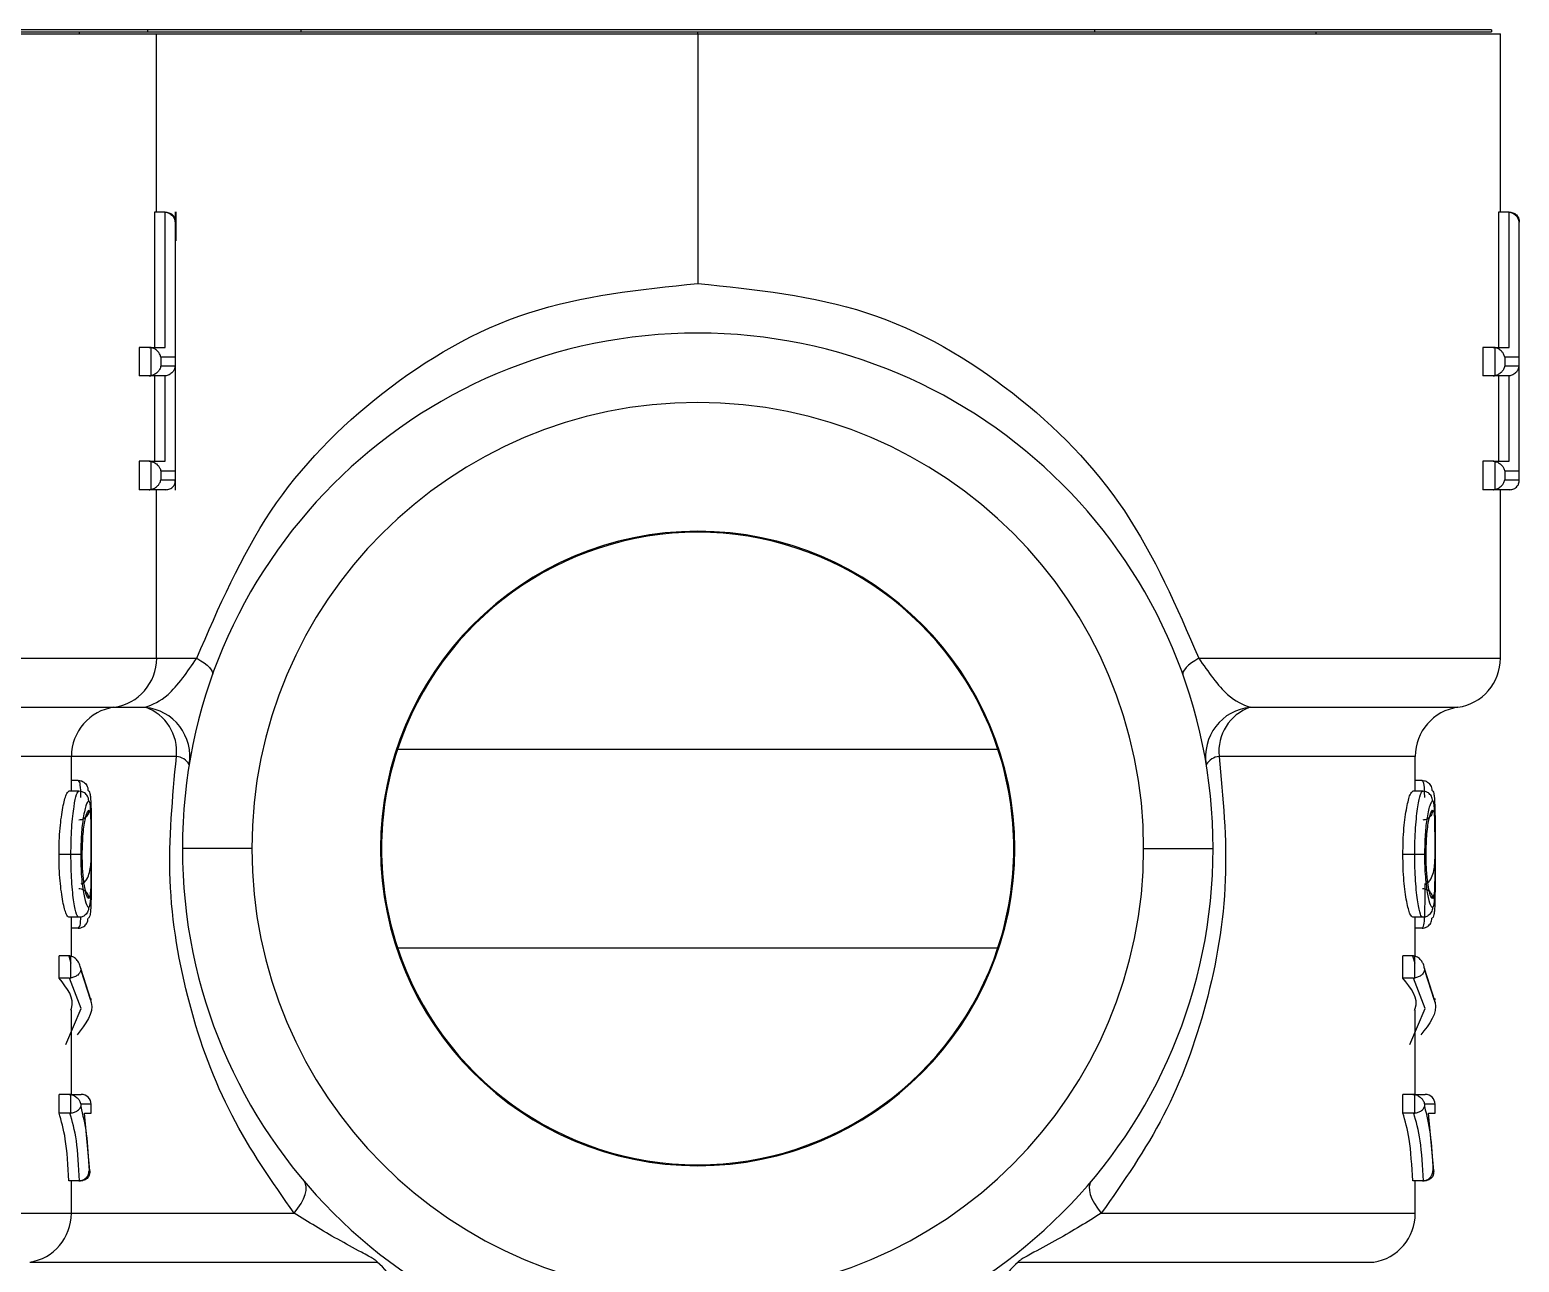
# Model space of a CAD drawing. Header units: centimetres. Extents: x -13594 to 4017, y -3206 to 1780.
# Drawn here: x -7183.06 to -7163.23, y -1836.42 to -1820.01 of the extents above; entities that cross this region are included whole.
import ezdxf

# ---------------------------------------------------------------- set-up
doc = ezdxf.new("R2010")
doc.units = ezdxf.units.CM

msp = doc.modelspace()

# ---------------------------------------------------------------- linework, layer by layer
at = {"color": 7, "linetype": 'Continuous', "lineweight": 25}
for p, q in [((-7192.057, -1820.062), (-7181.369, -1820.062)), ((-7181.49, -1820.009), (-7186.774, -1820.009)), ((-7186.774, -1820.035), (-7181.49, -1820.035)), ((-7182.398, -1820.035), (-7182.398, -1820.062)), ((-7179.447, -1820.009), (-7181.49, -1820.009)), ((-7181.49, -1820.009), (-7181.49, -1820.035)), ((-7181.49, -1820.035), (-7179.447, -1820.035)), ((-7181.369, -1822.437), (-7181.369, -1820.062)), ((-7181.369, -1820.062), (-7174.164, -1820.062)), ((-7179.447, -1820.009), (-7179.447, -1820.035)), ((-7168.88, -1820.009), (-7179.447, -1820.009)), ((-7179.447, -1820.035), (-7168.88, -1820.035)), ((-7174.164, -1820.062), (-7174.164, -1820.035)), ((-7174.164, -1820.062), (-7174.164, -1823.387)), ((-7174.164, -1820.062), (-7163.475, -1820.062)), ((-7168.88, -1820.009), (-7168.88, -1820.035)), ((-7163.596, -1820.009), (-7168.88, -1820.009)), ((-7168.88, -1820.035), (-7163.596, -1820.035)), ((-7165.929, -1820.062), (-7165.929, -1820.035)), ((-7163.596, -1820.009), (-7163.596, -1820.035)), ((-7163.475, -1822.437), (-7163.475, -1820.062)), ((-7181.396, -1822.437), (-7181.396, -1824.237)), ((-7181.263, -1822.437), (-7181.396, -1822.437)), ((-7181.263, -1822.437), (-7181.245, -1822.437)), ((-7181.255, -1824.237), (-7181.255, -1822.437)), ((-7181.241, -1822.437), (-7181.238, -1822.437)), ((-7181.123, -1822.569), (-7181.123, -1824.369)), ((-7181.119, -1822.569), (-7181.123, -1822.569)), ((-7181.119, -1826.136), (-7181.119, -1822.434)), ((-7181.119, -1826), (-7181.119, -1822.569)), ((-7181.109, -1822.82), (-7181.109, -1822.434)), ((-7163.502, -1822.437), (-7163.502, -1824.237)), ((-7163.369, -1822.437), (-7163.502, -1822.437)), ((-7163.369, -1822.437), (-7163.351, -1822.437)), ((-7163.361, -1824.237), (-7163.361, -1822.437)), ((-7163.348, -1822.437), (-7163.344, -1822.437)), ((-7163.229, -1822.569), (-7163.229, -1824.369)), ((-7163.225, -1822.569), (-7163.229, -1822.569)), ((-7163.225, -1826), (-7163.225, -1822.569)), ((-7181.603, -1824.237), (-7181.603, -1824.616)), ((-7181.468, -1824.237), (-7181.603, -1824.237)), ((-7181.468, -1824.237), (-7181.263, -1824.237)), ((-7181.441, -1824.613), (-7181.441, -1824.24)), ((-7163.709, -1824.237), (-7163.709, -1824.616)), ((-7163.574, -1824.237), (-7163.709, -1824.237)), ((-7163.574, -1824.237), (-7163.369, -1824.237)), ((-7163.547, -1824.613), (-7163.547, -1824.24)), ((-7181.312, -1824.369), (-7181.312, -1824.484)), ((-7181.123, -1824.369), (-7181.312, -1824.369)), ((-7181.312, -1824.484), (-7181.123, -1824.484)), ((-7181.123, -1824.484), (-7181.123, -1825.885)), ((-7163.418, -1824.369), (-7163.418, -1824.484)), ((-7163.229, -1824.369), (-7163.418, -1824.369)), ((-7163.418, -1824.484), (-7163.229, -1824.484)), ((-7163.229, -1824.484), (-7163.229, -1825.885)), ((-7181.468, -1824.616), (-7181.603, -1824.616)), ((-7181.263, -1824.616), (-7181.468, -1824.616)), ((-7181.396, -1824.616), (-7181.396, -1825.753)), ((-7181.255, -1825.753), (-7181.255, -1824.616)), ((-7163.574, -1824.616), (-7163.709, -1824.616)), ((-7163.369, -1824.616), (-7163.574, -1824.616)), ((-7163.502, -1824.616), (-7163.502, -1825.753)), ((-7163.361, -1825.753), (-7163.361, -1824.616)), ((-7181.603, -1825.753), (-7181.603, -1826.132)), ((-7181.468, -1825.753), (-7181.603, -1825.753)), ((-7181.468, -1825.753), (-7181.263, -1825.753)), ((-7181.441, -1826.129), (-7181.441, -1825.756)), ((-7163.709, -1825.753), (-7163.709, -1826.132)), ((-7163.574, -1825.753), (-7163.709, -1825.753)), ((-7163.574, -1825.753), (-7163.369, -1825.753)), ((-7163.547, -1826.129), (-7163.547, -1825.756)), ((-7181.312, -1825.885), (-7181.312, -1826)), ((-7181.123, -1825.885), (-7181.312, -1825.885)), ((-7163.229, -1825.885), (-7163.418, -1825.885)), ((-7163.418, -1825.885), (-7163.418, -1826)), ((-7181.468, -1826.132), (-7181.603, -1826.132)), ((-7181.245, -1826.132), (-7181.468, -1826.132)), ((-7181.369, -1828.375), (-7181.369, -1826.132)), ((-7181.312, -1826), (-7181.119, -1826)), ((-7181.246, -1826.136), (-7181.246, -1826.132)), ((-7163.574, -1826.132), (-7163.709, -1826.132)), ((-7163.351, -1826.132), (-7163.574, -1826.132)), ((-7163.475, -1828.375), (-7163.475, -1826.132)), ((-7163.418, -1826), (-7163.225, -1826)), ((-7163.352, -1826.136), (-7163.352, -1826.132)), ((-7174.164, -1826.699), (-7174.164, -1826.686)), ((-7185.387, -1828.375), (-7181.369, -1828.375)), ((-7181.369, -1828.375), (-7180.834, -1828.375)), ((-7167.493, -1828.375), (-7163.475, -1828.375)), ((-7184.704, -1829.029), (-7181.936, -1829.029)), ((-7181.936, -1829.029), (-7181.517, -1829.029)), ((-7166.81, -1829.029), (-7164.042, -1829.029)), ((-7182.503, -1829.682), (-7185.116, -1829.682)), ((-7182.503, -1830.146), (-7182.503, -1829.682)), ((-7181.105, -1829.682), (-7182.503, -1829.682)), ((-7170.166, -1829.589), (-7178.161, -1829.589)), ((-7164.61, -1829.682), (-7167.222, -1829.682)), ((-7164.61, -1830.146), (-7164.61, -1829.682)), ((-7182.414, -1830.002), (-7182.503, -1830.002)), ((-7164.52, -1830.002), (-7164.61, -1830.002)), ((-7182.404, -1830.146), (-7182.536, -1830.146)), ((-7164.511, -1830.146), (-7164.643, -1830.146)), ((-7182.24, -1831.105), (-7182.24, -1830.824)), ((-7180.102, -1830.909), (-7181.026, -1830.909)), ((-7168.225, -1830.909), (-7167.302, -1830.909)), ((-7164.346, -1831.105), (-7164.346, -1830.824)), ((-7182.51, -1830.989), (-7182.668, -1830.989)), ((-7164.616, -1830.989), (-7164.774, -1830.989)), ((-7182.406, -1831.825), (-7182.538, -1831.825)), ((-7182.503, -1832.344), (-7182.503, -1831.825)), ((-7164.512, -1831.825), (-7164.644, -1831.825)), ((-7164.61, -1832.344), (-7164.61, -1831.825)), ((-7182.413, -1831.969), (-7182.503, -1831.969)), ((-7164.519, -1831.969), (-7164.61, -1831.969)), ((-7178.161, -1832.229), (-7170.166, -1832.229)), ((-7182.668, -1832.634), (-7182.668, -1832.339)), ((-7182.539, -1832.339), (-7182.668, -1832.339)), ((-7182.539, -1832.339), (-7182.51, -1832.433)), ((-7182.51, -1832.632), (-7182.51, -1832.342)), ((-7164.774, -1832.634), (-7164.774, -1832.339)), ((-7164.645, -1832.339), (-7164.774, -1832.339)), ((-7164.645, -1832.339), (-7164.616, -1832.433)), ((-7164.616, -1832.632), (-7164.616, -1832.342)), ((-7182.528, -1832.634), (-7182.668, -1832.634)), ((-7182.372, -1833.04), (-7182.528, -1832.634)), ((-7182.24, -1832.936), (-7182.38, -1832.507)), ((-7182.38, -1832.507), (-7182.38, -1832.53)), ((-7182.38, -1832.53), (-7182.251, -1832.927)), ((-7164.634, -1832.634), (-7164.774, -1832.634)), ((-7164.478, -1833.04), (-7164.634, -1832.634)), ((-7164.347, -1832.936), (-7164.486, -1832.507)), ((-7164.486, -1832.507), (-7164.486, -1832.53)), ((-7164.486, -1832.53), (-7164.357, -1832.927)), ((-7182.576, -1833.517), (-7182.372, -1833.04)), ((-7182.503, -1834.182), (-7182.503, -1833.063)), ((-7182.24, -1832.927), (-7182.24, -1832.904)), ((-7164.682, -1833.517), (-7164.478, -1833.04)), ((-7164.61, -1834.182), (-7164.61, -1833.063)), ((-7164.346, -1832.927), (-7164.346, -1832.904)), ((-7182.668, -1834.43), (-7182.668, -1834.182)), ((-7182.533, -1834.182), (-7182.668, -1834.182)), ((-7182.533, -1834.182), (-7182.372, -1834.182)), ((-7182.51, -1834.43), (-7182.51, -1834.184)), ((-7164.774, -1834.43), (-7164.774, -1834.182)), ((-7164.64, -1834.182), (-7164.774, -1834.182)), ((-7164.64, -1834.182), (-7164.478, -1834.182)), ((-7164.616, -1834.43), (-7164.616, -1834.184)), ((-7182.524, -1834.43), (-7182.668, -1834.43)), ((-7182.38, -1834.314), (-7182.38, -1834.345)), ((-7182.24, -1834.314), (-7182.38, -1834.314)), ((-7182.258, -1835.201), (-7182.328, -1834.433)), ((-7182.328, -1834.433), (-7182.24, -1834.433)), ((-7182.24, -1834.433), (-7182.24, -1834.314)), ((-7164.63, -1834.43), (-7164.774, -1834.43)), ((-7164.486, -1834.314), (-7164.486, -1834.345)), ((-7164.346, -1834.314), (-7164.486, -1834.314)), ((-7164.364, -1835.201), (-7164.435, -1834.433)), ((-7164.435, -1834.433), (-7164.346, -1834.433)), ((-7164.346, -1834.433), (-7164.346, -1834.314)), ((-7182.267, -1835.201), (-7182.258, -1835.201)), ((-7174.164, -1835.132), (-7174.164, -1835.118)), ((-7164.374, -1835.201), (-7164.364, -1835.201)), ((-7182.405, -1835.333), (-7182.537, -1835.333)), ((-7182.503, -1835.765), (-7182.503, -1835.333)), ((-7182.379, -1835.333), (-7182.405, -1835.333)), ((-7164.511, -1835.333), (-7164.644, -1835.333)), ((-7164.61, -1835.765), (-7164.61, -1835.333)), ((-7164.485, -1835.333), (-7164.511, -1835.333)), ((-7186.684, -1835.765), (-7182.503, -1835.765)), ((-7182.503, -1835.765), (-7179.537, -1835.765)), ((-7168.791, -1835.765), (-7164.61, -1835.765)), ((-7183.058, -1836.416), (-7178.432, -1836.416)), ((-7169.895, -1836.416), (-7165.164, -1836.416))]:
    msp.add_line(p, q, dxfattribs=at).dxf.unprotected_set("ltscale", 0)
at = {"color": 7, "linetype": 'Continuous', "lineweight": 25, "flags": 128}
for points in [[(-7180.834, -1828.375), (-7180.782, -1828.408), (-7180.736, -1828.439), (-7180.697, -1828.47), (-7180.666, -1828.5), (-7180.643, -1828.528), (-7180.628, -1828.554), (-7180.622, -1828.577), (-7180.625, -1828.598)], [(-7167.493, -1828.375), (-7167.545, -1828.408), (-7167.591, -1828.439), (-7167.63, -1828.47), (-7167.661, -1828.5), (-7167.684, -1828.528), (-7167.699, -1828.554), (-7167.705, -1828.577), (-7167.703, -1828.598)], [(-7179.537, -1835.765), (-7179.487, -1835.699), (-7179.445, -1835.634), (-7179.413, -1835.572), (-7179.39, -1835.513), (-7179.378, -1835.46), (-7179.376, -1835.412), (-7179.385, -1835.372), (-7179.404, -1835.339)], [(-7168.923, -1835.339), (-7168.942, -1835.372), (-7168.951, -1835.412), (-7168.949, -1835.46), (-7168.937, -1835.513), (-7168.914, -1835.572), (-7168.882, -1835.634), (-7168.84, -1835.699), (-7168.791, -1835.765)]]:
    msp.add_lwpolyline(points, dxfattribs=at).dxf.unprotected_set("ltscale", 0)
at = {"color": 7, "linetype": 'Continuous', "lineweight": 25}
for centre, radius, start, end in [((-7174.164, -1830.909), 6.862, 0, 180), ((-7174.164, -1830.909), 5.938, 0, 180), ((-7174.164, -1830.909), 4.223, 0, 180), ((-7174.164, -1830.909), 4.21, 18.2691, 161.7309), ((-7182.028, -1828.375), 0.66, 278.0478, 0), ((-7164.135, -1828.375), 0.66, 278.0478, 0), ((-7181.844, -1829.682), 0.66, 98.0478, 180), ((-7181.584, -1829.684), 0.658, 350.7563, 84.24), ((-7181.728, -1829.618), 0.626, 354.1909, 70.3183), ((-7166.744, -1829.684), 0.658, 95.76, 189.2437), ((-7166.599, -1829.618), 0.626, 109.6817, 185.8091), ((-7163.95, -1829.682), 0.66, 98.0478, 180), ((-7181.131, -1829.914), 0.233, 32.1942, 83.6021), ((-7174.164, -1830.909), 4.21, 161.7309, 180), ((-7174.164, -1830.909), 4.21, 0, 18.2691), ((-7167.196, -1829.914), 0.233, 96.3979, 147.8058), ((-7174.164, -1830.909), 6.862, 180, 0), ((-7174.164, -1830.909), 5.938, 180, 0), ((-7174.164, -1830.909), 4.223, 180, 0), ((-7174.164, -1830.909), 4.21, 180, 198.2691), ((-7174.164, -1830.909), 4.21, 341.7309, 0), ((-7174.164, -1830.909), 4.21, 198.2691, 341.7309), ((-7182.372, -1834.314), 0.132, 0, 90), ((-7164.478, -1834.314), 0.132, 0, 90), ((-7183.163, -1835.765), 0.66, 279.2069, 0), ((-7165.269, -1835.765), 0.66, 279.2069, 0), ((-7178.857, -1836.967), 0.696, 351.6743, 52.2805), ((-7169.47, -1836.967), 0.696, 127.7195, 188.3257)]:
    msp.add_arc(centre, radius, start, end, dxfattribs=at).dxf.unprotected_set("ltscale", 0)
for points, knots in [([(-7181.255, -1822.437), (-7181.256, -1822.437), (-7181.259, -1822.437), (-7181.262, -1822.437), (-7181.263, -1822.437)], [0, 0, 0, 0, 0.56, 1, 1, 1, 1]), ([(-7181.255, -1822.437), (-7181.246, -1822.438), (-7181.228, -1822.441), (-7181.202, -1822.451), (-7181.177, -1822.466), (-7181.153, -1822.489), (-7181.131, -1822.523), (-7181.126, -1822.552), (-7181.123, -1822.569)], [0, 0, 0, 0, 0.1075429, 0.2248363, 0.3550501, 0.5005458, 0.7038945, 1, 1, 1, 1]), ([(-7181.245, -1822.437), (-7181.236, -1822.438), (-7181.217, -1822.439), (-7181.19, -1822.449), (-7181.165, -1822.463), (-7181.142, -1822.486), (-7181.122, -1822.522), (-7181.12, -1822.552), (-7181.119, -1822.569)], [0, 0, 0, 0, 0.1086474, 0.2259958, 0.3558105, 0.5008896, 0.7038738, 1, 1, 1, 1]), ([(-7163.361, -1822.437), (-7163.363, -1822.437), (-7163.365, -1822.437), (-7163.368, -1822.437), (-7163.369, -1822.437)], [0, 0, 0, 0, 0.56, 1, 1, 1, 1]), ([(-7163.361, -1822.437), (-7163.352, -1822.438), (-7163.334, -1822.441), (-7163.308, -1822.451), (-7163.283, -1822.466), (-7163.26, -1822.489), (-7163.237, -1822.523), (-7163.232, -1822.552), (-7163.229, -1822.569)], [0, 0, 0, 0, 0.107543, 0.224836, 0.35505, 0.500546, 0.703894, 1, 1, 1, 1]), ([(-7163.351, -1822.437), (-7163.342, -1822.438), (-7163.323, -1822.439), (-7163.296, -1822.449), (-7163.272, -1822.463), (-7163.249, -1822.486), (-7163.228, -1822.522), (-7163.227, -1822.552), (-7163.225, -1822.569)], [0, 0, 0, 0, 0.108647, 0.225996, 0.355811, 0.50089, 0.703874, 1, 1, 1, 1]), ([(-7180.834, -1828.375), (-7180.541, -1827.697), (-7179.955, -1826.339), (-7178.428, -1824.779), (-7176.476, -1823.625), (-7174.934, -1823.466), (-7174.164, -1823.387)], [0, 0, 0, 0, 0.249988, 0.500272, 0.750508, 1, 1, 1, 1]), ([(-7174.164, -1823.387), (-7173.394, -1823.466), (-7171.853, -1823.624), (-7169.902, -1824.777), (-7168.374, -1826.336), (-7167.787, -1827.695), (-7167.493, -1828.375)], [0, 0, 0, 0, 0.249286, 0.499382, 0.749414, 1, 1, 1, 1]), ([(-7181.441, -1824.24), (-7181.446, -1824.239), (-7181.455, -1824.237), (-7181.464, -1824.237), (-7181.468, -1824.237)], [0, 0, 0, 0, 0.5599992, 1, 1, 1, 1]), ([(-7181.312, -1824.369), (-7181.316, -1824.354), (-7181.324, -1824.327), (-7181.352, -1824.288), (-7181.384, -1824.262), (-7181.417, -1824.246), (-7181.433, -1824.242), (-7181.441, -1824.24)], [0, 0, 0, 0, 0.295371, 0.499597, 0.774806, 0.892854, 1, 1, 1, 1]), ([(-7181.263, -1824.237), (-7181.262, -1824.237), (-7181.259, -1824.237), (-7181.256, -1824.237), (-7181.255, -1824.237)], [0, 0, 0, 0, 0.56, 1, 1, 1, 1]), ([(-7163.547, -1824.24), (-7163.552, -1824.239), (-7163.561, -1824.237), (-7163.57, -1824.237), (-7163.574, -1824.237)], [0, 0, 0, 0, 0.5599992, 1, 1, 1, 1]), ([(-7163.418, -1824.369), (-7163.423, -1824.354), (-7163.431, -1824.327), (-7163.459, -1824.288), (-7163.49, -1824.262), (-7163.523, -1824.246), (-7163.54, -1824.242), (-7163.547, -1824.24)], [0, 0, 0, 0, 0.295371, 0.499597, 0.774806, 0.892854, 1, 1, 1, 1]), ([(-7163.369, -1824.237), (-7163.368, -1824.237), (-7163.365, -1824.237), (-7163.362, -1824.237), (-7163.361, -1824.237)], [0, 0, 0, 0, 0.56, 1, 1, 1, 1]), ([(-7181.312, -1824.484), (-7181.316, -1824.5), (-7181.324, -1824.527), (-7181.352, -1824.565), (-7181.384, -1824.591), (-7181.417, -1824.607), (-7181.433, -1824.612), (-7181.441, -1824.613)], [0, 0, 0, 0, 0.2954575, 0.4995995, 0.7751071, 0.8930658, 1, 1, 1, 1]), ([(-7181.123, -1824.484), (-7181.126, -1824.501), (-7181.131, -1824.53), (-7181.153, -1824.564), (-7181.177, -1824.587), (-7181.202, -1824.602), (-7181.228, -1824.612), (-7181.246, -1824.615), (-7181.255, -1824.616)], [0, 0, 0, 0, 0.295986, 0.499482, 0.644676, 0.774811, 0.892205, 1, 1, 1, 1]), ([(-7163.418, -1824.484), (-7163.423, -1824.5), (-7163.43, -1824.527), (-7163.459, -1824.565), (-7163.49, -1824.591), (-7163.523, -1824.607), (-7163.54, -1824.612), (-7163.547, -1824.613)], [0, 0, 0, 0, 0.295457, 0.499599, 0.775107, 0.893066, 1, 1, 1, 1]), ([(-7163.229, -1824.484), (-7163.232, -1824.501), (-7163.237, -1824.53), (-7163.26, -1824.564), (-7163.283, -1824.587), (-7163.308, -1824.602), (-7163.334, -1824.612), (-7163.352, -1824.615), (-7163.361, -1824.616)], [0, 0, 0, 0, 0.295986, 0.499482, 0.644676, 0.774811, 0.892205, 1, 1, 1, 1]), ([(-7181.468, -1824.616), (-7181.463, -1824.616), (-7181.454, -1824.616), (-7181.445, -1824.614), (-7181.441, -1824.613)], [0, 0, 0, 0, 0.560001, 1, 1, 1, 1]), ([(-7181.255, -1824.616), (-7181.256, -1824.616), (-7181.259, -1824.616), (-7181.262, -1824.616), (-7181.263, -1824.616)], [0, 0, 0, 0, 0.56, 1, 1, 1, 1]), ([(-7163.574, -1824.616), (-7163.569, -1824.616), (-7163.56, -1824.616), (-7163.551, -1824.614), (-7163.547, -1824.613)], [0, 0, 0, 0, 0.560001, 1, 1, 1, 1]), ([(-7163.361, -1824.616), (-7163.363, -1824.616), (-7163.365, -1824.616), (-7163.368, -1824.616), (-7163.369, -1824.616)], [0, 0, 0, 0, 0.56, 1, 1, 1, 1]), ([(-7181.441, -1825.756), (-7181.446, -1825.755), (-7181.455, -1825.753), (-7181.464, -1825.753), (-7181.468, -1825.753)], [0, 0, 0, 0, 0.559999, 1, 1, 1, 1]), ([(-7181.441, -1825.756), (-7181.433, -1825.758), (-7181.417, -1825.762), (-7181.384, -1825.778), (-7181.352, -1825.804), (-7181.324, -1825.843), (-7181.316, -1825.869), (-7181.312, -1825.885)], [0, 0, 0, 0, 0.106922, 0.224875, 0.500391, 0.704501, 1, 1, 1, 1]), ([(-7181.263, -1825.753), (-7181.262, -1825.753), (-7181.259, -1825.753), (-7181.256, -1825.753), (-7181.255, -1825.753)], [0, 0, 0, 0, 0.56, 1, 1, 1, 1]), ([(-7163.547, -1825.756), (-7163.552, -1825.755), (-7163.561, -1825.753), (-7163.57, -1825.753), (-7163.574, -1825.753)], [0, 0, 0, 0, 0.559999, 1, 1, 1, 1]), ([(-7163.547, -1825.756), (-7163.54, -1825.758), (-7163.523, -1825.762), (-7163.49, -1825.778), (-7163.459, -1825.804), (-7163.43, -1825.843), (-7163.423, -1825.869), (-7163.418, -1825.885)], [0, 0, 0, 0, 0.1069216, 0.2248747, 0.5003909, 0.704501, 1, 1, 1, 1]), ([(-7163.369, -1825.753), (-7163.368, -1825.753), (-7163.365, -1825.753), (-7163.362, -1825.753), (-7163.361, -1825.753)], [0, 0, 0, 0, 0.56, 1, 1, 1, 1]), ([(-7181.468, -1826.132), (-7181.463, -1826.132), (-7181.454, -1826.132), (-7181.445, -1826.13), (-7181.441, -1826.129)], [0, 0, 0, 0, 0.5600014, 1, 1, 1, 1]), ([(-7181.441, -1826.129), (-7181.433, -1826.127), (-7181.417, -1826.123), (-7181.384, -1826.107), (-7181.352, -1826.081), (-7181.324, -1826.042), (-7181.316, -1826.016), (-7181.312, -1826)], [0, 0, 0, 0, 0.107134, 0.225175, 0.500393, 0.704588, 1, 1, 1, 1]), ([(-7181.245, -1826.132), (-7181.236, -1826.131), (-7181.217, -1826.13), (-7181.19, -1826.121), (-7181.165, -1826.106), (-7181.142, -1826.083), (-7181.122, -1826.048), (-7181.12, -1826.018), (-7181.119, -1826)], [0, 0, 0, 0, 0.108385, 0.225624, 0.35551, 0.50089, 0.703767, 1, 1, 1, 1]), ([(-7163.574, -1826.132), (-7163.569, -1826.132), (-7163.56, -1826.132), (-7163.551, -1826.13), (-7163.547, -1826.129)], [0, 0, 0, 0, 0.560001, 1, 1, 1, 1]), ([(-7163.547, -1826.129), (-7163.54, -1826.127), (-7163.523, -1826.123), (-7163.49, -1826.107), (-7163.459, -1826.081), (-7163.431, -1826.042), (-7163.423, -1826.016), (-7163.418, -1826)], [0, 0, 0, 0, 0.107134, 0.225175, 0.500393, 0.704588, 1, 1, 1, 1]), ([(-7163.351, -1826.132), (-7163.342, -1826.131), (-7163.323, -1826.13), (-7163.296, -1826.121), (-7163.272, -1826.106), (-7163.249, -1826.083), (-7163.228, -1826.048), (-7163.227, -1826.018), (-7163.225, -1826)], [0, 0, 0, 0, 0.108385, 0.2256245, 0.35551, 0.5008898, 0.7037672, 1, 1, 1, 1]), ([(-7181.517, -1829.029), (-7181.421, -1828.992), (-7181.272, -1828.934), (-7181.041, -1828.673), (-7180.898, -1828.468), (-7180.834, -1828.375)], [0, 0, 0, 0, 0.4997991, 0.7736173, 1, 1, 1, 1]), ([(-7167.493, -1828.375), (-7167.429, -1828.468), (-7167.286, -1828.673), (-7167.055, -1828.934), (-7166.906, -1828.992), (-7166.81, -1829.029)], [0, 0, 0, 0, 0.226549, 0.500623, 1, 1, 1, 1]), ([(-7179.537, -1835.765), (-7179.831, -1835.344), (-7180.421, -1834.5), (-7180.974, -1832.997), (-7181.262, -1831.345), (-7181.157, -1830.232), (-7181.105, -1829.682)], [0, 0, 0, 0, 0.249649, 0.499889, 0.752858, 1, 1, 1, 1]), ([(-7167.222, -1829.682), (-7167.17, -1830.231), (-7167.065, -1831.343), (-7167.353, -1832.994), (-7167.905, -1834.498), (-7168.495, -1835.343), (-7168.791, -1835.765)], [0, 0, 0, 0, 0.246903, 0.499607, 0.749783, 1, 1, 1, 1]), ([(-7182.414, -1830.002), (-7182.403, -1830.003), (-7182.376, -1830.005), (-7182.343, -1830.021), (-7182.316, -1830.044), (-7182.298, -1830.07), (-7182.285, -1830.1), (-7182.283, -1830.123), (-7182.283, -1830.134)], [0, 0, 0, 0, 0.1591203, 0.3856641, 0.524485, 0.676706, 0.837345, 1, 1, 1, 1]), ([(-7182.377, -1830.231), (-7182.378, -1830.196), (-7182.38, -1830.092), (-7182.391, -1830.019), (-7182.407, -1830.008), (-7182.414, -1830.002)], [0, 0, 0, 0, 0.2078268, 0.6152948, 1, 1, 1, 1]), ([(-7164.52, -1830.002), (-7164.509, -1830.003), (-7164.483, -1830.005), (-7164.449, -1830.021), (-7164.422, -1830.044), (-7164.404, -1830.07), (-7164.391, -1830.1), (-7164.39, -1830.123), (-7164.389, -1830.134)], [0, 0, 0, 0, 0.15912, 0.385664, 0.524485, 0.676706, 0.837345, 1, 1, 1, 1]), ([(-7164.483, -1830.231), (-7164.484, -1830.196), (-7164.487, -1830.092), (-7164.497, -1830.019), (-7164.513, -1830.008), (-7164.52, -1830.002)], [0, 0, 0, 0, 0.207827, 0.615295, 1, 1, 1, 1]), ([(-7182.668, -1830.989), (-7182.667, -1830.929), (-7182.666, -1830.809), (-7182.655, -1830.637), (-7182.638, -1830.485), (-7182.61, -1830.317), (-7182.571, -1830.17), (-7182.548, -1830.154), (-7182.536, -1830.146)], [0, 0, 0, 0, 0.1251704, 0.2506356, 0.3726898, 0.5005168, 0.7495273, 1, 1, 1, 1]), ([(-7182.51, -1830.989), (-7182.509, -1830.93), (-7182.508, -1830.808), (-7182.5, -1830.631), (-7182.486, -1830.475), (-7182.464, -1830.307), (-7182.433, -1830.168), (-7182.413, -1830.153), (-7182.404, -1830.146)], [0, 0, 0, 0, 0.123539, 0.254629, 0.384903, 0.511976, 0.761123, 1, 1, 1, 1]), ([(-7182.273, -1830.278), (-7182.273, -1830.267), (-7182.275, -1830.244), (-7182.288, -1830.213), (-7182.306, -1830.188), (-7182.333, -1830.165), (-7182.367, -1830.149), (-7182.393, -1830.147), (-7182.404, -1830.146)], [0, 0, 0, 0, 0.163543, 0.324905, 0.477575, 0.616521, 0.842422, 1, 1, 1, 1]), ([(-7182.273, -1830.278), (-7182.283, -1830.286), (-7182.305, -1830.301), (-7182.344, -1830.47), (-7182.375, -1830.713), (-7182.378, -1830.897), (-7182.38, -1830.989)], [0, 0, 0, 0, 0.28021, 0.559393, 0.779634, 1, 1, 1, 1]), ([(-7182.283, -1830.134), (-7182.273, -1830.14), (-7182.259, -1830.15), (-7182.249, -1830.231), (-7182.243, -1830.323), (-7182.241, -1830.446), (-7182.24, -1830.545), (-7182.24, -1830.606), (-7182.24, -1830.634), (-7182.24, -1830.738), (-7182.24, -1830.834), (-7182.24, -1830.91)], [0, 0, 0, 0, 0.248201, 0.374718, 0.497622, 0.621035, 0.747751, 0.750057, 0.767744, 0.81645, 1, 1, 1, 1]), ([(-7182.24, -1830.91), (-7182.24, -1830.74), (-7182.24, -1830.528), (-7182.248, -1830.362), (-7182.254, -1830.31), (-7182.262, -1830.282), (-7182.269, -1830.279), (-7182.273, -1830.278)], [0, 0, 0, 0, 0.500673, 0.623829, 0.750238, 0.874331, 1, 1, 1, 1]), ([(-7164.774, -1830.989), (-7164.773, -1830.929), (-7164.772, -1830.809), (-7164.761, -1830.637), (-7164.744, -1830.485), (-7164.716, -1830.317), (-7164.677, -1830.17), (-7164.654, -1830.154), (-7164.643, -1830.146)], [0, 0, 0, 0, 0.1251704, 0.2506356, 0.3726898, 0.5005168, 0.7495273, 1, 1, 1, 1]), ([(-7164.616, -1830.989), (-7164.616, -1830.93), (-7164.615, -1830.808), (-7164.606, -1830.631), (-7164.592, -1830.475), (-7164.57, -1830.307), (-7164.539, -1830.168), (-7164.52, -1830.153), (-7164.51, -1830.146)], [0, 0, 0, 0, 0.123539, 0.254629, 0.384903, 0.511976, 0.761123, 1, 1, 1, 1]), ([(-7164.379, -1830.278), (-7164.38, -1830.267), (-7164.381, -1830.244), (-7164.394, -1830.213), (-7164.412, -1830.188), (-7164.439, -1830.165), (-7164.473, -1830.149), (-7164.499, -1830.147), (-7164.51, -1830.146)], [0, 0, 0, 0, 0.1635433, 0.324905, 0.4775745, 0.616521, 0.8424225, 1, 1, 1, 1]), ([(-7164.379, -1830.278), (-7164.39, -1830.286), (-7164.411, -1830.301), (-7164.451, -1830.47), (-7164.481, -1830.713), (-7164.484, -1830.897), (-7164.486, -1830.989)], [0, 0, 0, 0, 0.28021, 0.559393, 0.779634, 1, 1, 1, 1]), ([(-7164.389, -1830.134), (-7164.379, -1830.14), (-7164.365, -1830.15), (-7164.355, -1830.231), (-7164.35, -1830.323), (-7164.347, -1830.446), (-7164.346, -1830.545), (-7164.346, -1830.606), (-7164.346, -1830.634), (-7164.346, -1830.738), (-7164.346, -1830.834), (-7164.346, -1830.91)], [0, 0, 0, 0, 0.248201, 0.374718, 0.497622, 0.621035, 0.747751, 0.750057, 0.767744, 0.81645, 1, 1, 1, 1]), ([(-7164.346, -1830.91), (-7164.346, -1830.74), (-7164.347, -1830.528), (-7164.354, -1830.362), (-7164.36, -1830.31), (-7164.368, -1830.282), (-7164.375, -1830.279), (-7164.379, -1830.278)], [0, 0, 0, 0, 0.500673, 0.623829, 0.750238, 0.874331, 1, 1, 1, 1]), ([(-7182.273, -1830.398), (-7182.273, -1830.409), (-7182.275, -1830.431), (-7182.288, -1830.462), (-7182.306, -1830.487), (-7182.333, -1830.511), (-7182.366, -1830.527), (-7182.393, -1830.529), (-7182.404, -1830.53)], [0, 0, 0, 0, 0.1622, 0.322447, 0.474412, 0.613149, 0.840028, 1, 1, 1, 1]), ([(-7182.36, -1830.987), (-7182.357, -1830.891), (-7182.351, -1830.697), (-7182.311, -1830.449), (-7182.287, -1830.417), (-7182.273, -1830.398)], [0, 0, 0, 0, 0.27921, 0.560362, 1, 1, 1, 1]), ([(-7182.273, -1830.398), (-7182.266, -1830.405), (-7182.252, -1830.419), (-7182.243, -1830.56), (-7182.24, -1830.757), (-7182.24, -1830.908), (-7182.24, -1830.983)], [0, 0, 0, 0, 0.280523, 0.559901, 0.780257, 1, 1, 1, 1]), ([(-7164.379, -1830.398), (-7164.38, -1830.409), (-7164.381, -1830.431), (-7164.394, -1830.462), (-7164.412, -1830.487), (-7164.439, -1830.511), (-7164.472, -1830.527), (-7164.499, -1830.529), (-7164.51, -1830.53)], [0, 0, 0, 0, 0.1622, 0.322447, 0.474412, 0.613149, 0.840028, 1, 1, 1, 1]), ([(-7164.466, -1830.987), (-7164.463, -1830.891), (-7164.458, -1830.697), (-7164.418, -1830.449), (-7164.393, -1830.417), (-7164.379, -1830.398)], [0, 0, 0, 0, 0.27921, 0.560362, 1, 1, 1, 1]), ([(-7164.379, -1830.398), (-7164.372, -1830.405), (-7164.358, -1830.419), (-7164.349, -1830.56), (-7164.346, -1830.757), (-7164.346, -1830.908), (-7164.346, -1830.983)], [0, 0, 0, 0, 0.280523, 0.559901, 0.780257, 1, 1, 1, 1]), ([(-7182.538, -1831.825), (-7182.549, -1831.818), (-7182.572, -1831.803), (-7182.61, -1831.658), (-7182.638, -1831.491), (-7182.655, -1831.34), (-7182.666, -1831.17), (-7182.667, -1831.05), (-7182.668, -1830.989)], [0, 0, 0, 0, 0.247651, 0.497085, 0.62517, 0.74789, 0.873374, 1, 1, 1, 1]), ([(-7182.405, -1831.825), (-7182.415, -1831.818), (-7182.435, -1831.804), (-7182.465, -1831.666), (-7182.487, -1831.498), (-7182.5, -1831.343), (-7182.509, -1831.168), (-7182.509, -1831.048), (-7182.51, -1830.989)], [0, 0, 0, 0, 0.238516, 0.488984, 0.615972, 0.746637, 0.876582, 1, 1, 1, 1]), ([(-7182.38, -1830.989), (-7182.382, -1830.989), (-7182.387, -1830.989), (-7182.402, -1830.989), (-7182.42, -1830.99), (-7182.446, -1830.99), (-7182.476, -1830.99), (-7182.5, -1830.989), (-7182.51, -1830.989)], [0, 0, 0, 0, 0.165329, 0.326168, 0.477257, 0.614674, 0.84005, 1, 1, 1, 1]), ([(-7182.38, -1830.989), (-7182.379, -1831.041), (-7182.378, -1831.143), (-7182.37, -1831.288), (-7182.356, -1831.417), (-7182.334, -1831.556), (-7182.302, -1831.675), (-7182.283, -1831.687), (-7182.274, -1831.693)], [0, 0, 0, 0, 0.125631, 0.250202, 0.371941, 0.500785, 0.749514, 1, 1, 1, 1]), ([(-7182.373, -1831.377), (-7182.366, -1831.376), (-7182.352, -1831.374), (-7182.323, -1831.355), (-7182.288, -1831.307), (-7182.249, -1831.197), (-7182.243, -1831.099), (-7182.24, -1831.035)], [0, 0, 0, 0, 0.052238, 0.108589, 0.254002, 0.503704, 1, 1, 1, 1]), ([(-7182.275, -1831.574), (-7182.284, -1831.566), (-7182.301, -1831.55), (-7182.332, -1831.408), (-7182.355, -1831.213), (-7182.358, -1831.063), (-7182.36, -1830.987)], [0, 0, 0, 0, 0.280463, 0.560062, 0.780535, 1, 1, 1, 1]), ([(-7182.24, -1831.035), (-7182.24, -1831.114), (-7182.24, -1831.215), (-7182.24, -1831.321), (-7182.24, -1831.348), (-7182.24, -1831.356), (-7182.24, -1831.358), (-7182.24, -1831.413), (-7182.241, -1831.517), (-7182.243, -1831.64), (-7182.247, -1831.73), (-7182.257, -1831.817), (-7182.271, -1831.829), (-7182.281, -1831.837)], [0, 0, 0, 0, 0.186224, 0.234389, 0.247235, 0.250849, 0.251953, 0.252589, 0.379528, 0.502399, 0.612605, 0.729647, 1, 1, 1, 1]), ([(-7182.24, -1830.983), (-7182.24, -1831.081), (-7182.24, -1831.277), (-7182.246, -1831.528), (-7182.264, -1831.556), (-7182.275, -1831.574)], [0, 0, 0, 0, 0.279542, 0.560378, 1, 1, 1, 1]), ([(-7182.274, -1831.693), (-7182.266, -1831.688), (-7182.25, -1831.676), (-7182.24, -1831.44), (-7182.24, -1831.189), (-7182.24, -1831.035)], [0, 0, 0, 0, 0.28025, 0.558673, 1, 1, 1, 1]), ([(-7164.644, -1831.825), (-7164.655, -1831.818), (-7164.678, -1831.803), (-7164.717, -1831.658), (-7164.744, -1831.491), (-7164.761, -1831.34), (-7164.772, -1831.17), (-7164.773, -1831.05), (-7164.774, -1830.989)], [0, 0, 0, 0, 0.247651, 0.497085, 0.62517, 0.74789, 0.873374, 1, 1, 1, 1]), ([(-7164.511, -1831.825), (-7164.521, -1831.818), (-7164.541, -1831.804), (-7164.571, -1831.666), (-7164.593, -1831.498), (-7164.606, -1831.343), (-7164.615, -1831.168), (-7164.616, -1831.048), (-7164.616, -1830.989)], [0, 0, 0, 0, 0.238516, 0.488984, 0.615972, 0.746637, 0.876582, 1, 1, 1, 1]), ([(-7164.486, -1830.989), (-7164.488, -1830.989), (-7164.493, -1830.989), (-7164.508, -1830.989), (-7164.527, -1830.99), (-7164.552, -1830.99), (-7164.583, -1830.99), (-7164.606, -1830.989), (-7164.616, -1830.989)], [0, 0, 0, 0, 0.165329, 0.326168, 0.477257, 0.614674, 0.84005, 1, 1, 1, 1]), ([(-7164.486, -1830.989), (-7164.486, -1831.041), (-7164.485, -1831.143), (-7164.476, -1831.288), (-7164.462, -1831.417), (-7164.44, -1831.556), (-7164.409, -1831.675), (-7164.39, -1831.687), (-7164.38, -1831.693)], [0, 0, 0, 0, 0.1256311, 0.2502015, 0.371941, 0.5007846, 0.7495141, 1, 1, 1, 1]), ([(-7164.479, -1831.377), (-7164.472, -1831.376), (-7164.458, -1831.374), (-7164.43, -1831.355), (-7164.394, -1831.307), (-7164.355, -1831.197), (-7164.349, -1831.099), (-7164.346, -1831.035)], [0, 0, 0, 0, 0.052238, 0.108589, 0.254002, 0.503704, 1, 1, 1, 1]), ([(-7164.381, -1831.574), (-7164.39, -1831.566), (-7164.408, -1831.55), (-7164.438, -1831.408), (-7164.462, -1831.213), (-7164.465, -1831.063), (-7164.466, -1830.987)], [0, 0, 0, 0, 0.280463, 0.560062, 0.780535, 1, 1, 1, 1]), ([(-7164.346, -1831.035), (-7164.346, -1831.114), (-7164.346, -1831.215), (-7164.346, -1831.321), (-7164.346, -1831.348), (-7164.346, -1831.356), (-7164.346, -1831.358), (-7164.346, -1831.413), (-7164.347, -1831.517), (-7164.349, -1831.64), (-7164.353, -1831.73), (-7164.363, -1831.817), (-7164.378, -1831.829), (-7164.388, -1831.837)], [0, 0, 0, 0, 0.186224, 0.234389, 0.247235, 0.250849, 0.251953, 0.252589, 0.379528, 0.502399, 0.612605, 0.729647, 1, 1, 1, 1]), ([(-7164.346, -1830.983), (-7164.346, -1831.081), (-7164.347, -1831.277), (-7164.352, -1831.528), (-7164.37, -1831.556), (-7164.381, -1831.574)], [0, 0, 0, 0, 0.279542, 0.560378, 1, 1, 1, 1]), ([(-7164.38, -1831.693), (-7164.372, -1831.688), (-7164.357, -1831.676), (-7164.346, -1831.44), (-7164.346, -1831.189), (-7164.346, -1831.035)], [0, 0, 0, 0, 0.28025, 0.558673, 1, 1, 1, 1]), ([(-7182.406, -1831.442), (-7182.395, -1831.442), (-7182.368, -1831.444), (-7182.335, -1831.461), (-7182.308, -1831.484), (-7182.29, -1831.51), (-7182.277, -1831.54), (-7182.276, -1831.562), (-7182.275, -1831.574)], [0, 0, 0, 0, 0.160874, 0.388134, 0.526803, 0.678509, 0.838331, 1, 1, 1, 1]), ([(-7164.519, -1831.969), (-7164.512, -1831.965), (-7164.497, -1831.956), (-7164.485, -1831.857), (-7164.479, -1831.663), (-7164.478, -1831.472), (-7164.478, -1831.376)], [0, 0, 0, 0, 0.237494, 0.485685, 0.743332, 1, 1, 1, 1]), ([(-7164.512, -1831.442), (-7164.501, -1831.442), (-7164.474, -1831.444), (-7164.441, -1831.461), (-7164.414, -1831.484), (-7164.396, -1831.51), (-7164.383, -1831.54), (-7164.382, -1831.562), (-7164.381, -1831.574)], [0, 0, 0, 0, 0.160874, 0.388134, 0.526803, 0.678509, 0.838331, 1, 1, 1, 1]), ([(-7182.274, -1831.693), (-7182.275, -1831.705), (-7182.276, -1831.727), (-7182.289, -1831.758), (-7182.307, -1831.783), (-7182.334, -1831.807), (-7182.368, -1831.823), (-7182.394, -1831.825), (-7182.405, -1831.825)], [0, 0, 0, 0, 0.162896, 0.323741, 0.476101, 0.614973, 0.841354, 1, 1, 1, 1]), ([(-7164.38, -1831.693), (-7164.381, -1831.705), (-7164.382, -1831.727), (-7164.395, -1831.758), (-7164.413, -1831.783), (-7164.44, -1831.807), (-7164.474, -1831.823), (-7164.5, -1831.825), (-7164.511, -1831.825)], [0, 0, 0, 0, 0.162896, 0.323741, 0.476101, 0.614973, 0.841354, 1, 1, 1, 1]), ([(-7182.413, -1831.969), (-7182.406, -1831.963), (-7182.391, -1831.951), (-7182.381, -1831.901), (-7182.379, -1831.829), (-7182.379, -1831.822)], [0, 0, 0, 0, 0.462084, 0.944978, 1, 1, 1, 1]), ([(-7182.413, -1831.969), (-7182.402, -1831.969), (-7182.375, -1831.967), (-7182.342, -1831.951), (-7182.315, -1831.927), (-7182.297, -1831.902), (-7182.284, -1831.871), (-7182.282, -1831.849), (-7182.281, -1831.837)], [0, 0, 0, 0, 0.158588, 0.384934, 0.523807, 0.676182, 0.837059, 1, 1, 1, 1]), ([(-7164.519, -1831.969), (-7164.508, -1831.969), (-7164.481, -1831.967), (-7164.448, -1831.951), (-7164.421, -1831.927), (-7164.403, -1831.902), (-7164.39, -1831.871), (-7164.388, -1831.849), (-7164.388, -1831.837)], [0, 0, 0, 0, 0.158588, 0.384934, 0.523807, 0.676182, 0.837059, 1, 1, 1, 1]), ([(-7182.51, -1832.342), (-7182.515, -1832.341), (-7182.525, -1832.339), (-7182.535, -1832.339), (-7182.539, -1832.339)], [0, 0, 0, 0, 0.5600148, 1, 1, 1, 1]), ([(-7182.38, -1832.507), (-7182.384, -1832.487), (-7182.391, -1832.455), (-7182.418, -1832.405), (-7182.449, -1832.371), (-7182.484, -1832.35), (-7182.502, -1832.345), (-7182.51, -1832.342)], [0, 0, 0, 0, 0.2967732, 0.5001365, 0.782455, 0.8981154, 1, 1, 1, 1]), ([(-7164.616, -1832.342), (-7164.622, -1832.341), (-7164.631, -1832.339), (-7164.641, -1832.339), (-7164.645, -1832.339)], [0, 0, 0, 0, 0.560015, 1, 1, 1, 1]), ([(-7164.486, -1832.507), (-7164.49, -1832.487), (-7164.497, -1832.455), (-7164.524, -1832.405), (-7164.555, -1832.371), (-7164.59, -1832.35), (-7164.608, -1832.345), (-7164.616, -1832.342)], [0, 0, 0, 0, 0.2967732, 0.5001365, 0.782455, 0.8981154, 1, 1, 1, 1]), ([(-7182.514, -1833.063), (-7182.51, -1833.055), (-7182.447, -1832.912), (-7182.56, -1832.769), (-7182.668, -1832.634)], [0, 0, 0, 0, 0.053395, 1, 1, 1, 1]), ([(-7182.528, -1832.634), (-7182.524, -1832.634), (-7182.518, -1832.633), (-7182.512, -1832.633), (-7182.51, -1832.632)], [0, 0, 0, 0, 0.560003, 1, 1, 1, 1]), ([(-7182.38, -1832.53), (-7182.384, -1832.543), (-7182.392, -1832.565), (-7182.421, -1832.596), (-7182.453, -1832.616), (-7182.486, -1832.628), (-7182.502, -1832.631), (-7182.51, -1832.632)], [0, 0, 0, 0, 0.294713, 0.50029, 0.769436, 0.888971, 1, 1, 1, 1]), ([(-7164.62, -1833.063), (-7164.616, -1833.055), (-7164.553, -1832.912), (-7164.667, -1832.769), (-7164.774, -1832.634)], [0, 0, 0, 0, 0.053395, 1, 1, 1, 1]), ([(-7164.634, -1832.634), (-7164.631, -1832.634), (-7164.625, -1832.633), (-7164.619, -1832.633), (-7164.616, -1832.632)], [0, 0, 0, 0, 0.560003, 1, 1, 1, 1]), ([(-7164.486, -1832.53), (-7164.491, -1832.543), (-7164.498, -1832.565), (-7164.527, -1832.596), (-7164.56, -1832.616), (-7164.592, -1832.628), (-7164.608, -1832.631), (-7164.616, -1832.632)], [0, 0, 0, 0, 0.294713, 0.50029, 0.769436, 0.888971, 1, 1, 1, 1]), ([(-7182.251, -1832.927), (-7182.247, -1832.938), (-7182.193, -1833.092), (-7182.316, -1833.245), (-7182.429, -1833.389)], [0, 0, 0, 0, 0.070293, 1, 1, 1, 1]), ([(-7164.357, -1832.927), (-7164.353, -1832.938), (-7164.299, -1833.092), (-7164.422, -1833.245), (-7164.536, -1833.389)], [0, 0, 0, 0, 0.0702928, 1, 1, 1, 1]), ([(-7182.51, -1834.184), (-7182.514, -1834.183), (-7182.522, -1834.182), (-7182.53, -1834.182), (-7182.533, -1834.182)], [0, 0, 0, 0, 0.56, 1, 1, 1, 1]), ([(-7182.51, -1834.184), (-7182.502, -1834.185), (-7182.485, -1834.189), (-7182.451, -1834.205), (-7182.419, -1834.232), (-7182.391, -1834.27), (-7182.384, -1834.298), (-7182.38, -1834.314)], [0, 0, 0, 0, 0.10701, 0.224928, 0.500614, 0.704506, 1, 1, 1, 1]), ([(-7164.616, -1834.184), (-7164.62, -1834.183), (-7164.628, -1834.182), (-7164.636, -1834.182), (-7164.64, -1834.182)], [0, 0, 0, 0, 0.56, 1, 1, 1, 1]), ([(-7164.616, -1834.184), (-7164.608, -1834.185), (-7164.591, -1834.189), (-7164.558, -1834.205), (-7164.526, -1834.232), (-7164.498, -1834.27), (-7164.49, -1834.298), (-7164.486, -1834.314)], [0, 0, 0, 0, 0.10701, 0.224928, 0.500614, 0.704506, 1, 1, 1, 1]), ([(-7182.537, -1835.333), (-7182.549, -1835.134), (-7182.571, -1834.757), (-7182.637, -1834.535), (-7182.668, -1834.43)], [0, 0, 0, 0, 0.527986, 1, 1, 1, 1]), ([(-7182.396, -1835.333), (-7182.406, -1835.143), (-7182.426, -1834.766), (-7182.491, -1834.542), (-7182.524, -1834.43)], [0, 0, 0, 0, 0.505219, 1, 1, 1, 1]), ([(-7182.524, -1834.43), (-7182.521, -1834.43), (-7182.517, -1834.43), (-7182.512, -1834.43), (-7182.51, -1834.43)], [0, 0, 0, 0, 0.560003, 1, 1, 1, 1]), ([(-7182.51, -1834.43), (-7182.502, -1834.429), (-7182.486, -1834.426), (-7182.455, -1834.417), (-7182.423, -1834.401), (-7182.393, -1834.374), (-7182.385, -1834.356), (-7182.38, -1834.345)], [0, 0, 0, 0, 0.112998, 0.233452, 0.49976, 0.699815, 1, 1, 1, 1]), ([(-7182.38, -1834.345), (-7182.352, -1834.456), (-7182.297, -1834.678), (-7182.277, -1835.027), (-7182.267, -1835.201)], [0, 0, 0, 0, 0.498687, 1, 1, 1, 1]), ([(-7164.644, -1835.333), (-7164.655, -1835.134), (-7164.677, -1834.757), (-7164.743, -1834.535), (-7164.774, -1834.43)], [0, 0, 0, 0, 0.527986, 1, 1, 1, 1]), ([(-7164.502, -1835.333), (-7164.512, -1835.143), (-7164.532, -1834.766), (-7164.597, -1834.542), (-7164.63, -1834.43)], [0, 0, 0, 0, 0.505219, 1, 1, 1, 1]), ([(-7164.63, -1834.43), (-7164.627, -1834.43), (-7164.623, -1834.43), (-7164.618, -1834.43), (-7164.616, -1834.43)], [0, 0, 0, 0, 0.560003, 1, 1, 1, 1]), ([(-7164.616, -1834.43), (-7164.608, -1834.429), (-7164.593, -1834.426), (-7164.561, -1834.417), (-7164.529, -1834.401), (-7164.499, -1834.374), (-7164.491, -1834.356), (-7164.486, -1834.345)], [0, 0, 0, 0, 0.112998, 0.233452, 0.49976, 0.699815, 1, 1, 1, 1]), ([(-7164.486, -1834.345), (-7164.458, -1834.456), (-7164.403, -1834.678), (-7164.384, -1835.027), (-7164.374, -1835.201)], [0, 0, 0, 0, 0.498687, 1, 1, 1, 1]), ([(-7182.396, -1835.333), (-7182.388, -1835.332), (-7182.371, -1835.33), (-7182.347, -1835.321), (-7182.324, -1835.307), (-7182.3, -1835.286), (-7182.275, -1835.251), (-7182.27, -1835.22), (-7182.267, -1835.201)], [0, 0, 0, 0, 0.114977, 0.236023, 0.364246, 0.50059, 0.704991, 1, 1, 1, 1]), ([(-7182.258, -1835.201), (-7182.259, -1835.227), (-7182.26, -1835.262), (-7182.293, -1835.301), (-7182.318, -1835.319), (-7182.343, -1835.329), (-7182.364, -1835.333), (-7182.374, -1835.333), (-7182.379, -1835.333)], [0, 0, 0, 0, 0.497859, 0.65884, 0.792431, 0.903336, 0.95285, 1, 1, 1, 1]), ([(-7164.502, -1835.333), (-7164.494, -1835.332), (-7164.477, -1835.33), (-7164.453, -1835.321), (-7164.43, -1835.307), (-7164.406, -1835.286), (-7164.382, -1835.251), (-7164.377, -1835.22), (-7164.374, -1835.201)], [0, 0, 0, 0, 0.114977, 0.236023, 0.364246, 0.50059, 0.704991, 1, 1, 1, 1]), ([(-7164.364, -1835.201), (-7164.365, -1835.227), (-7164.366, -1835.262), (-7164.399, -1835.301), (-7164.424, -1835.319), (-7164.449, -1835.329), (-7164.47, -1835.333), (-7164.48, -1835.333), (-7164.485, -1835.333)], [0, 0, 0, 0, 0.497859, 0.65884, 0.792431, 0.903336, 0.95285, 1, 1, 1, 1]), ([(-7182.405, -1835.333), (-7182.403, -1835.333), (-7182.4, -1835.333), (-7182.397, -1835.333), (-7182.396, -1835.333)], [0, 0, 0, 0, 0.56, 1, 1, 1, 1]), ([(-7164.511, -1835.333), (-7164.509, -1835.333), (-7164.507, -1835.333), (-7164.504, -1835.333), (-7164.502, -1835.333)], [0, 0, 0, 0, 0.56, 1, 1, 1, 1]), ([(-7178.432, -1836.416), (-7178.434, -1836.412), (-7178.438, -1836.402), (-7178.482, -1836.372), (-7178.552, -1836.332), (-7178.711, -1836.246), (-7179.071, -1836.053), (-7179.35, -1835.88), (-7179.537, -1835.765)], [0, 0, 0, 0, 0.056575, 0.112826, 0.175994, 0.251629, 0.501351, 1, 1, 1, 1]), ([(-7168.791, -1835.765), (-7168.977, -1835.88), (-7169.256, -1836.053), (-7169.616, -1836.246), (-7169.775, -1836.332), (-7169.845, -1836.372), (-7169.889, -1836.402), (-7169.893, -1836.412), (-7169.895, -1836.416)], [0, 0, 0, 0, 0.498577, 0.748051, 0.823803, 0.887053, 0.943364, 1, 1, 1, 1])]:
    msp.add_open_spline(points, degree=3, knots=knots, dxfattribs=at).dxf.unprotected_set("ltscale", 0)

doc.saveas('drawing.dxf')
